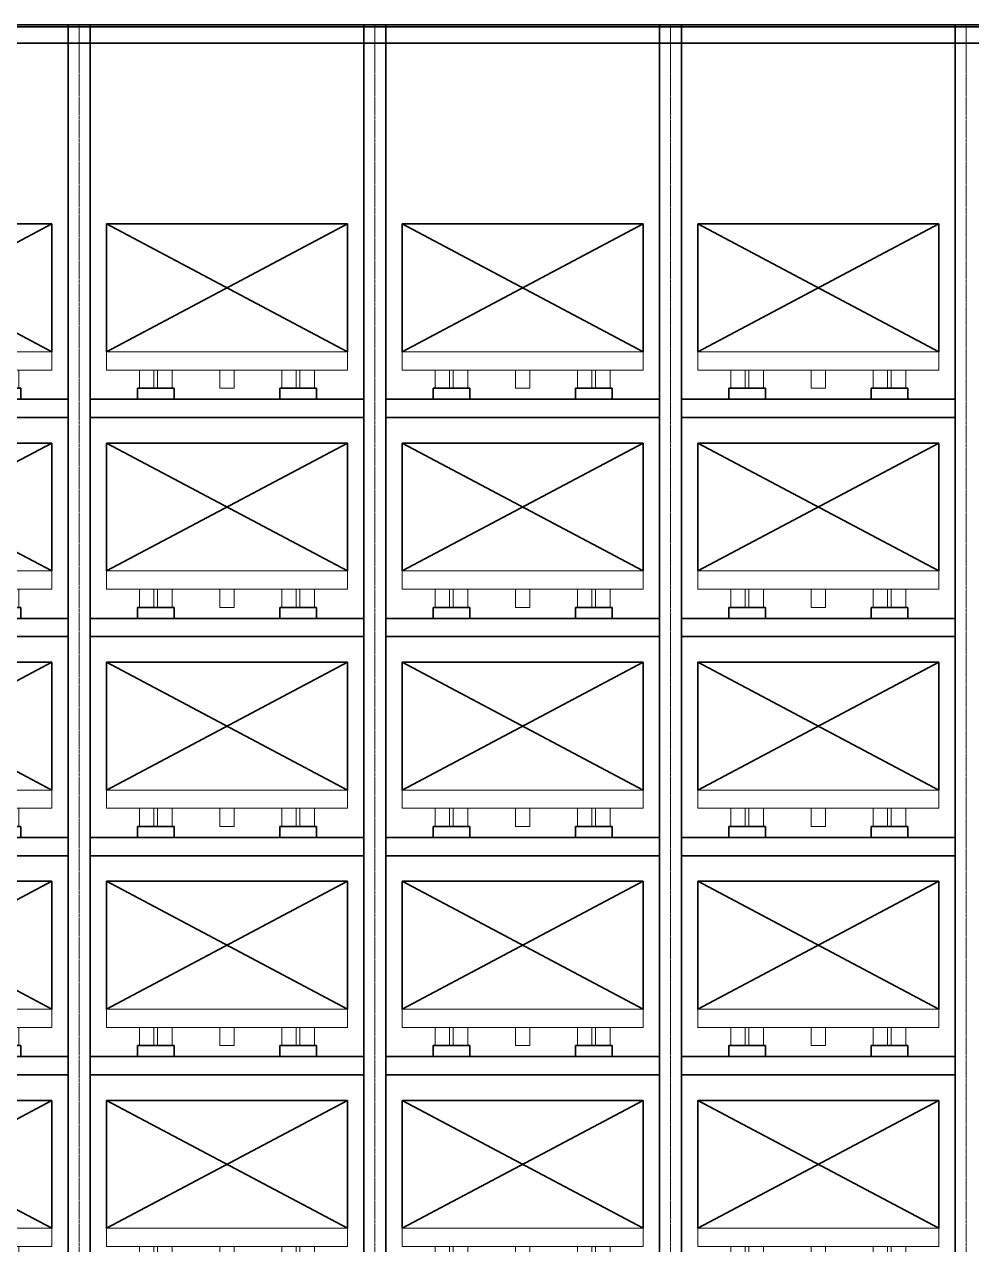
# Model space of a CAD drawing. Header units: millimetres. Extents: x -67280 to 67280, y -47520 to 47520.
# Drawn here: x 1152 to 6342, y 33085 to 39767 of the extents above; entities that cross this region are included whole.
import ezdxf

# ---------------------------------------------------------------- set-up
doc = ezdxf.new("R2010")
doc.units = ezdxf.units.MM
doc.linetypes.add('点画线', pattern=[18, 12, -2, 2, -2])
for name, color, linetype, lineweight in [('ACADCAXA细实线层', 3, 'Continuous', 18), ('EB0', 7, 'Continuous', 35), ('中心线层', 1, '点画线', 18), ('尺寸线层', 4, 'Continuous', 18), ('标注层AM_5', 3, 'Continuous', 25), ('粗实线层AM_0', 7, 'Continuous', 50)]:
    doc.layers.add(name, color=color, linetype=linetype, lineweight=lineweight)

# ---------------------------------------------------------------- blocks, each defined once
blk = doc.blocks.new('*X937')
at = {"layer": 'ACADCAXA细实线层', "linetype": 'Continuous', "lineweight": 18}
for p, q in [((0, 100), (0, 200)), ((0, 200), (1320, 200)), ((1320, 100), (1320, 200)), ((0, 100), (1320, 100)), ((180, 0), (180, 100)), ((260, 0), (260, 100)), ((280, 0), (280, 100)), ((360, 0), (360, 100)), ((620, 0), (620, 100)), ((700, 0), (700, 100)), ((960, 0), (960, 100)), ((1040, 0), (1040, 100)), ((1060, 0), (1060, 100)), ((1140, 0), (1140, 100)), ((180, 0), (260, 0)), ((280, 0), (360, 0)), ((620, 0), (700, 0)), ((1040, 0), (960, 0)), ((1060, 0), (1140, 0))]:
    blk.add_line(p, q, dxfattribs=at)
at = {"layer": 'EB0'}
for p, q in [((0, 900), (1320, 900)), ((1320, 900), (0, 200)), ((0, 900), (1320, 200)), ((0, 900), (0, 200)), ((1320, 900), (1320, 200))]:
    blk.add_line(p, q, dxfattribs=at)
blk = doc.blocks.new('*X939')
at = {"layer": 'ACADCAXA细实线层', "linetype": 'Continuous', "lineweight": 18}
for p, q in [((0, 100), (0, 200)), ((0, 200), (1320, 200)), ((1320, 100), (1320, 200)), ((0, 100), (1320, 100)), ((180, 0), (180, 100)), ((260, 0), (260, 100)), ((280, 0), (280, 100)), ((360, 0), (360, 100)), ((620, 0), (620, 100)), ((700, 0), (700, 100)), ((960, 0), (960, 100)), ((1040, 0), (1040, 100)), ((1060, 0), (1060, 100)), ((1140, 0), (1140, 100)), ((180, 0), (260, 0)), ((280, 0), (360, 0)), ((620, 0), (700, 0)), ((1040, 0), (960, 0)), ((1060, 0), (1140, 0))]:
    blk.add_line(p, q, dxfattribs=at)
at = {"layer": 'EB0'}
for p, q in [((0, 900), (1320, 900)), ((1320, 900), (0, 200)), ((0, 900), (1320, 200)), ((0, 900), (0, 200)), ((1320, 900), (1320, 200))]:
    blk.add_line(p, q, dxfattribs=at)
blk = doc.blocks.new('*X940')
at = {"layer": 'EB0'}
for p, q in [((260, 100), (260, 160)), ((460, 160), (260, 160)), ((260, 100), (260, 160)), ((460, 160), (260, 160)), ((460, 100), (460, 160)), ((460, 100), (460, 160)), ((1040, 100), (1040, 160)), ((1040, 160), (1240, 160)), ((1040, 100), (1040, 160)), ((1040, 160), (1240, 160)), ((1240, 100), (1240, 160)), ((1240, 100), (1240, 160)), ((0, 100), (1500, 100)), ((1500, 0), (0, 0))]:
    blk.add_line(p, q, dxfattribs=at)
at = {"layer": '标注层AM_5'}
for p, q in [((0, 100), (1500, 100)), ((1500, 100), (0, 100)), ((0, 0), (1500, 0))]:
    blk.add_line(p, q, dxfattribs=at)
blk = doc.blocks.new('*X941')
at = {"layer": 'ACADCAXA细实线层', "linetype": 'Continuous', "lineweight": 18}
for p, q in [((0, 100), (0, 200)), ((0, 200), (1320, 200)), ((1320, 100), (1320, 200)), ((0, 100), (1320, 100)), ((180, 0), (180, 100)), ((260, 0), (260, 100)), ((280, 0), (280, 100)), ((360, 0), (360, 100)), ((620, 0), (620, 100)), ((700, 0), (700, 100)), ((960, 0), (960, 100)), ((1040, 0), (1040, 100)), ((1060, 0), (1060, 100)), ((1140, 0), (1140, 100)), ((180, 0), (260, 0)), ((280, 0), (360, 0)), ((620, 0), (700, 0)), ((1040, 0), (960, 0)), ((1060, 0), (1140, 0))]:
    blk.add_line(p, q, dxfattribs=at)
at = {"layer": 'EB0'}
for p, q in [((0, 900), (1320, 900)), ((1320, 900), (0, 200)), ((0, 900), (1320, 200)), ((0, 900), (0, 200)), ((1320, 900), (1320, 200))]:
    blk.add_line(p, q, dxfattribs=at)
blk = doc.blocks.new('*X942')
at = {"layer": 'EB0'}
for p, q in [((260, 100), (260, 160)), ((460, 160), (260, 160)), ((260, 100), (260, 160)), ((460, 160), (260, 160)), ((460, 100), (460, 160)), ((460, 100), (460, 160)), ((1040, 100), (1040, 160)), ((1040, 160), (1240, 160)), ((1040, 100), (1040, 160)), ((1040, 160), (1240, 160)), ((1240, 100), (1240, 160)), ((1240, 100), (1240, 160)), ((0, 100), (1500, 100)), ((1500, 0), (0, 0))]:
    blk.add_line(p, q, dxfattribs=at)
at = {"layer": '标注层AM_5'}
for p, q in [((0, 100), (1500, 100)), ((1500, 100), (0, 100)), ((0, 0), (1500, 0))]:
    blk.add_line(p, q, dxfattribs=at)
blk = doc.blocks.new('*X943')
at = {"layer": 'ACADCAXA细实线层', "linetype": 'Continuous', "lineweight": 18}
for p, q in [((0, 100), (0, 200)), ((0, 200), (1320, 200)), ((1320, 100), (1320, 200)), ((0, 100), (1320, 100)), ((180, 0), (180, 100)), ((260, 0), (260, 100)), ((280, 0), (280, 100)), ((360, 0), (360, 100)), ((620, 0), (620, 100)), ((700, 0), (700, 100)), ((960, 0), (960, 100)), ((1040, 0), (1040, 100)), ((1060, 0), (1060, 100)), ((1140, 0), (1140, 100)), ((180, 0), (260, 0)), ((280, 0), (360, 0)), ((620, 0), (700, 0)), ((1040, 0), (960, 0)), ((1060, 0), (1140, 0))]:
    blk.add_line(p, q, dxfattribs=at)
at = {"layer": 'EB0'}
for p, q in [((0, 900), (1320, 900)), ((1320, 900), (0, 200)), ((0, 900), (1320, 200)), ((0, 900), (0, 200)), ((1320, 900), (1320, 200))]:
    blk.add_line(p, q, dxfattribs=at)
blk = doc.blocks.new('*X944')
at = {"layer": 'EB0'}
for p, q in [((260, 100), (260, 160)), ((460, 160), (260, 160)), ((260, 100), (260, 160)), ((460, 160), (260, 160)), ((460, 100), (460, 160)), ((460, 100), (460, 160)), ((1040, 100), (1040, 160)), ((1040, 160), (1240, 160)), ((1040, 100), (1040, 160)), ((1040, 160), (1240, 160)), ((1240, 100), (1240, 160)), ((1240, 100), (1240, 160)), ((0, 100), (1500, 100)), ((1500, 0), (0, 0))]:
    blk.add_line(p, q, dxfattribs=at)
at = {"layer": '标注层AM_5'}
for p, q in [((0, 100), (1500, 100)), ((1500, 100), (0, 100)), ((0, 0), (1500, 0))]:
    blk.add_line(p, q, dxfattribs=at)
blk = doc.blocks.new('*X945')
at = {"layer": 'ACADCAXA细实线层', "linetype": 'Continuous', "lineweight": 18}
for p, q in [((0, 100), (0, 200)), ((0, 200), (1320, 200)), ((1320, 100), (1320, 200)), ((0, 100), (1320, 100)), ((180, 0), (180, 100)), ((260, 0), (260, 100)), ((280, 0), (280, 100)), ((360, 0), (360, 100)), ((620, 0), (620, 100)), ((700, 0), (700, 100)), ((960, 0), (960, 100)), ((1040, 0), (1040, 100)), ((1060, 0), (1060, 100)), ((1140, 0), (1140, 100)), ((180, 0), (260, 0)), ((280, 0), (360, 0)), ((620, 0), (700, 0)), ((1040, 0), (960, 0)), ((1060, 0), (1140, 0))]:
    blk.add_line(p, q, dxfattribs=at)
at = {"layer": 'EB0'}
for p, q in [((0, 900), (1320, 900)), ((1320, 900), (0, 200)), ((0, 900), (1320, 200)), ((0, 900), (0, 200)), ((1320, 900), (1320, 200))]:
    blk.add_line(p, q, dxfattribs=at)
blk = doc.blocks.new('*X946')
at = {"layer": 'EB0'}
for p, q in [((260, 100), (260, 160)), ((460, 160), (260, 160)), ((260, 100), (260, 160)), ((460, 160), (260, 160)), ((460, 100), (460, 160)), ((460, 100), (460, 160)), ((1040, 100), (1040, 160)), ((1040, 160), (1240, 160)), ((1040, 100), (1040, 160)), ((1040, 160), (1240, 160)), ((1240, 100), (1240, 160)), ((1240, 100), (1240, 160)), ((0, 100), (1500, 100)), ((1500, 0), (0, 0))]:
    blk.add_line(p, q, dxfattribs=at)
at = {"layer": '标注层AM_5'}
for p, q in [((0, 100), (1500, 100)), ((1500, 100), (0, 100)), ((0, 0), (1500, 0))]:
    blk.add_line(p, q, dxfattribs=at)
blk = doc.blocks.new('*X930')
at = {"layer": 'EB0'}
for p, q in [((1620, 0), (1620, 11200)), ((1740, 0), (1740, 11200))]:
    blk.add_line(p, q, dxfattribs=at)
at = {"layer": '中心线层'}
blk.add_line((1680, -3), (1680, 11203), dxfattribs=at)
at = {"layer": 'EB0'}
for name, p in [('*X945', (210, 9210)), ('*X943', (210, 8010)), ('*X941', (210, 6810)), ('*X939', (210, 5610)), ('*X937', (210, 4410))]:
    blk.add_blockref(name, p, dxfattribs=at)
at = {"layer": '粗实线层AM_0'}
for name, p in [('*X946', (120, 9050)), ('*X944', (120, 7850)), ('*X942', (120, 6650)), ('*X940', (120, 5450))]:
    blk.add_blockref(name, p, dxfattribs=at)
blk = doc.blocks.new('*X954')
at = {"layer": 'ACADCAXA细实线层', "linetype": 'Continuous', "lineweight": 18}
for p, q in [((0, 100), (0, 200)), ((0, 200), (1320, 200)), ((1320, 100), (1320, 200)), ((0, 100), (1320, 100)), ((180, 0), (180, 100)), ((260, 0), (260, 100)), ((280, 0), (280, 100)), ((360, 0), (360, 100)), ((620, 0), (620, 100)), ((700, 0), (700, 100)), ((960, 0), (960, 100)), ((1040, 0), (1040, 100)), ((1060, 0), (1060, 100)), ((1140, 0), (1140, 100)), ((180, 0), (260, 0)), ((280, 0), (360, 0)), ((620, 0), (700, 0)), ((1040, 0), (960, 0)), ((1060, 0), (1140, 0))]:
    blk.add_line(p, q, dxfattribs=at)
at = {"layer": 'EB0'}
for p, q in [((0, 900), (1320, 900)), ((1320, 900), (0, 200)), ((0, 900), (1320, 200)), ((0, 900), (0, 200)), ((1320, 900), (1320, 200))]:
    blk.add_line(p, q, dxfattribs=at)
blk = doc.blocks.new('*X956')
at = {"layer": 'ACADCAXA细实线层', "linetype": 'Continuous', "lineweight": 18}
for p, q in [((0, 100), (0, 200)), ((0, 200), (1320, 200)), ((1320, 100), (1320, 200)), ((0, 100), (1320, 100)), ((180, 0), (180, 100)), ((260, 0), (260, 100)), ((280, 0), (280, 100)), ((360, 0), (360, 100)), ((620, 0), (620, 100)), ((700, 0), (700, 100)), ((960, 0), (960, 100)), ((1040, 0), (1040, 100)), ((1060, 0), (1060, 100)), ((1140, 0), (1140, 100)), ((180, 0), (260, 0)), ((280, 0), (360, 0)), ((620, 0), (700, 0)), ((1040, 0), (960, 0)), ((1060, 0), (1140, 0))]:
    blk.add_line(p, q, dxfattribs=at)
at = {"layer": 'EB0'}
for p, q in [((0, 900), (1320, 900)), ((1320, 900), (0, 200)), ((0, 900), (1320, 200)), ((0, 900), (0, 200)), ((1320, 900), (1320, 200))]:
    blk.add_line(p, q, dxfattribs=at)
blk = doc.blocks.new('*X957')
at = {"layer": 'EB0'}
for p, q in [((260, 100), (260, 160)), ((460, 160), (260, 160)), ((260, 100), (260, 160)), ((460, 160), (260, 160)), ((460, 100), (460, 160)), ((460, 100), (460, 160)), ((1040, 100), (1040, 160)), ((1040, 160), (1240, 160)), ((1040, 100), (1040, 160)), ((1040, 160), (1240, 160)), ((1240, 100), (1240, 160)), ((1240, 100), (1240, 160)), ((0, 100), (1500, 100)), ((1500, 0), (0, 0))]:
    blk.add_line(p, q, dxfattribs=at)
at = {"layer": '标注层AM_5'}
for p, q in [((0, 100), (1500, 100)), ((1500, 100), (0, 100)), ((0, 0), (1500, 0))]:
    blk.add_line(p, q, dxfattribs=at)
blk = doc.blocks.new('*X958')
at = {"layer": 'ACADCAXA细实线层', "linetype": 'Continuous', "lineweight": 18}
for p, q in [((0, 100), (0, 200)), ((0, 200), (1320, 200)), ((1320, 100), (1320, 200)), ((0, 100), (1320, 100)), ((180, 0), (180, 100)), ((260, 0), (260, 100)), ((280, 0), (280, 100)), ((360, 0), (360, 100)), ((620, 0), (620, 100)), ((700, 0), (700, 100)), ((960, 0), (960, 100)), ((1040, 0), (1040, 100)), ((1060, 0), (1060, 100)), ((1140, 0), (1140, 100)), ((180, 0), (260, 0)), ((280, 0), (360, 0)), ((620, 0), (700, 0)), ((1040, 0), (960, 0)), ((1060, 0), (1140, 0))]:
    blk.add_line(p, q, dxfattribs=at)
at = {"layer": 'EB0'}
for p, q in [((0, 900), (1320, 900)), ((1320, 900), (0, 200)), ((0, 900), (1320, 200)), ((0, 900), (0, 200)), ((1320, 900), (1320, 200))]:
    blk.add_line(p, q, dxfattribs=at)
blk = doc.blocks.new('*X959')
at = {"layer": 'EB0'}
for p, q in [((260, 100), (260, 160)), ((460, 160), (260, 160)), ((260, 100), (260, 160)), ((460, 160), (260, 160)), ((460, 100), (460, 160)), ((460, 100), (460, 160)), ((1040, 100), (1040, 160)), ((1040, 160), (1240, 160)), ((1040, 100), (1040, 160)), ((1040, 160), (1240, 160)), ((1240, 100), (1240, 160)), ((1240, 100), (1240, 160)), ((0, 100), (1500, 100)), ((1500, 0), (0, 0))]:
    blk.add_line(p, q, dxfattribs=at)
at = {"layer": '标注层AM_5'}
for p, q in [((0, 100), (1500, 100)), ((1500, 100), (0, 100)), ((0, 0), (1500, 0))]:
    blk.add_line(p, q, dxfattribs=at)
blk = doc.blocks.new('*X960')
at = {"layer": 'ACADCAXA细实线层', "linetype": 'Continuous', "lineweight": 18}
for p, q in [((0, 100), (0, 200)), ((0, 200), (1320, 200)), ((1320, 100), (1320, 200)), ((0, 100), (1320, 100)), ((180, 0), (180, 100)), ((260, 0), (260, 100)), ((280, 0), (280, 100)), ((360, 0), (360, 100)), ((620, 0), (620, 100)), ((700, 0), (700, 100)), ((960, 0), (960, 100)), ((1040, 0), (1040, 100)), ((1060, 0), (1060, 100)), ((1140, 0), (1140, 100)), ((180, 0), (260, 0)), ((280, 0), (360, 0)), ((620, 0), (700, 0)), ((1040, 0), (960, 0)), ((1060, 0), (1140, 0))]:
    blk.add_line(p, q, dxfattribs=at)
at = {"layer": 'EB0'}
for p, q in [((0, 900), (1320, 900)), ((1320, 900), (0, 200)), ((0, 900), (1320, 200)), ((0, 900), (0, 200)), ((1320, 900), (1320, 200))]:
    blk.add_line(p, q, dxfattribs=at)
blk = doc.blocks.new('*X961')
at = {"layer": 'EB0'}
for p, q in [((260, 100), (260, 160)), ((460, 160), (260, 160)), ((260, 100), (260, 160)), ((460, 160), (260, 160)), ((460, 100), (460, 160)), ((460, 100), (460, 160)), ((1040, 100), (1040, 160)), ((1040, 160), (1240, 160)), ((1040, 100), (1040, 160)), ((1040, 160), (1240, 160)), ((1240, 100), (1240, 160)), ((1240, 100), (1240, 160)), ((0, 100), (1500, 100)), ((1500, 0), (0, 0))]:
    blk.add_line(p, q, dxfattribs=at)
at = {"layer": '标注层AM_5'}
for p, q in [((0, 100), (1500, 100)), ((1500, 100), (0, 100)), ((0, 0), (1500, 0))]:
    blk.add_line(p, q, dxfattribs=at)
blk = doc.blocks.new('*X962')
at = {"layer": 'ACADCAXA细实线层', "linetype": 'Continuous', "lineweight": 18}
for p, q in [((0, 100), (0, 200)), ((0, 200), (1320, 200)), ((1320, 100), (1320, 200)), ((0, 100), (1320, 100)), ((180, 0), (180, 100)), ((260, 0), (260, 100)), ((280, 0), (280, 100)), ((360, 0), (360, 100)), ((620, 0), (620, 100)), ((700, 0), (700, 100)), ((960, 0), (960, 100)), ((1040, 0), (1040, 100)), ((1060, 0), (1060, 100)), ((1140, 0), (1140, 100)), ((180, 0), (260, 0)), ((280, 0), (360, 0)), ((620, 0), (700, 0)), ((1040, 0), (960, 0)), ((1060, 0), (1140, 0))]:
    blk.add_line(p, q, dxfattribs=at)
at = {"layer": 'EB0'}
for p, q in [((0, 900), (1320, 900)), ((1320, 900), (0, 200)), ((0, 900), (1320, 200)), ((0, 900), (0, 200)), ((1320, 900), (1320, 200))]:
    blk.add_line(p, q, dxfattribs=at)
blk = doc.blocks.new('*X963')
at = {"layer": 'EB0'}
for p, q in [((260, 100), (260, 160)), ((460, 160), (260, 160)), ((260, 100), (260, 160)), ((460, 160), (260, 160)), ((460, 100), (460, 160)), ((460, 100), (460, 160)), ((1040, 100), (1040, 160)), ((1040, 160), (1240, 160)), ((1040, 100), (1040, 160)), ((1040, 160), (1240, 160)), ((1240, 100), (1240, 160)), ((1240, 100), (1240, 160)), ((0, 100), (1500, 100)), ((1500, 0), (0, 0))]:
    blk.add_line(p, q, dxfattribs=at)
at = {"layer": '标注层AM_5'}
for p, q in [((0, 100), (1500, 100)), ((1500, 100), (0, 100)), ((0, 0), (1500, 0))]:
    blk.add_line(p, q, dxfattribs=at)
blk = doc.blocks.new('*X947')
at = {"layer": 'EB0'}
for p, q in [((0, 0), (0, 11200)), ((120, 0), (120, 11200)), ((1620, 0), (1620, 11200)), ((1740, 0), (1740, 11200))]:
    blk.add_line(p, q, dxfattribs=at)
at = {"layer": '中心线层'}
for p, q in [((60, -3), (60, 11203)), ((1680, -3), (1680, 11203))]:
    blk.add_line(p, q, dxfattribs=at)
at = {"layer": 'EB0'}
for name, p in [('*X962', (210, 9210)), ('*X960', (210, 8010)), ('*X958', (210, 6810)), ('*X956', (210, 5610)), ('*X954', (210, 4410))]:
    blk.add_blockref(name, p, dxfattribs=at)
at = {"layer": '粗实线层AM_0'}
for name, p in [('*X963', (120, 9050)), ('*X961', (120, 7850)), ('*X959', (120, 6650)), ('*X957', (120, 5450))]:
    blk.add_blockref(name, p, dxfattribs=at)
blk = doc.blocks.new('*X971')
at = {"layer": 'ACADCAXA细实线层', "linetype": 'Continuous', "lineweight": 18}
for p, q in [((0, 100), (0, 200)), ((0, 200), (1320, 200)), ((1320, 100), (1320, 200)), ((0, 100), (1320, 100)), ((180, 0), (180, 100)), ((260, 0), (260, 100)), ((280, 0), (280, 100)), ((360, 0), (360, 100)), ((620, 0), (620, 100)), ((700, 0), (700, 100)), ((960, 0), (960, 100)), ((1040, 0), (1040, 100)), ((1060, 0), (1060, 100)), ((1140, 0), (1140, 100)), ((180, 0), (260, 0)), ((280, 0), (360, 0)), ((620, 0), (700, 0)), ((1040, 0), (960, 0)), ((1060, 0), (1140, 0))]:
    blk.add_line(p, q, dxfattribs=at)
at = {"layer": 'EB0'}
for p, q in [((0, 900), (1320, 900)), ((1320, 900), (0, 200)), ((0, 900), (1320, 200)), ((0, 900), (0, 200)), ((1320, 900), (1320, 200))]:
    blk.add_line(p, q, dxfattribs=at)
blk = doc.blocks.new('*X973')
at = {"layer": 'ACADCAXA细实线层', "linetype": 'Continuous', "lineweight": 18}
for p, q in [((0, 100), (0, 200)), ((0, 200), (1320, 200)), ((1320, 100), (1320, 200)), ((0, 100), (1320, 100)), ((180, 0), (180, 100)), ((260, 0), (260, 100)), ((280, 0), (280, 100)), ((360, 0), (360, 100)), ((620, 0), (620, 100)), ((700, 0), (700, 100)), ((960, 0), (960, 100)), ((1040, 0), (1040, 100)), ((1060, 0), (1060, 100)), ((1140, 0), (1140, 100)), ((180, 0), (260, 0)), ((280, 0), (360, 0)), ((620, 0), (700, 0)), ((1040, 0), (960, 0)), ((1060, 0), (1140, 0))]:
    blk.add_line(p, q, dxfattribs=at)
at = {"layer": 'EB0'}
for p, q in [((0, 900), (1320, 900)), ((1320, 900), (0, 200)), ((0, 900), (1320, 200)), ((0, 900), (0, 200)), ((1320, 900), (1320, 200))]:
    blk.add_line(p, q, dxfattribs=at)
blk = doc.blocks.new('*X974')
at = {"layer": 'EB0'}
for p, q in [((260, 100), (260, 160)), ((460, 160), (260, 160)), ((260, 100), (260, 160)), ((460, 160), (260, 160)), ((460, 100), (460, 160)), ((460, 100), (460, 160)), ((1040, 100), (1040, 160)), ((1040, 160), (1240, 160)), ((1040, 100), (1040, 160)), ((1040, 160), (1240, 160)), ((1240, 100), (1240, 160)), ((1240, 100), (1240, 160)), ((0, 100), (1500, 100)), ((1500, 0), (0, 0))]:
    blk.add_line(p, q, dxfattribs=at)
at = {"layer": '标注层AM_5'}
for p, q in [((0, 100), (1500, 100)), ((1500, 100), (0, 100)), ((0, 0), (1500, 0))]:
    blk.add_line(p, q, dxfattribs=at)
blk = doc.blocks.new('*X975')
at = {"layer": 'ACADCAXA细实线层', "linetype": 'Continuous', "lineweight": 18}
for p, q in [((0, 100), (0, 200)), ((0, 200), (1320, 200)), ((1320, 100), (1320, 200)), ((0, 100), (1320, 100)), ((180, 0), (180, 100)), ((260, 0), (260, 100)), ((280, 0), (280, 100)), ((360, 0), (360, 100)), ((620, 0), (620, 100)), ((700, 0), (700, 100)), ((960, 0), (960, 100)), ((1040, 0), (1040, 100)), ((1060, 0), (1060, 100)), ((1140, 0), (1140, 100)), ((180, 0), (260, 0)), ((280, 0), (360, 0)), ((620, 0), (700, 0)), ((1040, 0), (960, 0)), ((1060, 0), (1140, 0))]:
    blk.add_line(p, q, dxfattribs=at)
at = {"layer": 'EB0'}
for p, q in [((0, 900), (1320, 900)), ((1320, 900), (0, 200)), ((0, 900), (1320, 200)), ((0, 900), (0, 200)), ((1320, 900), (1320, 200))]:
    blk.add_line(p, q, dxfattribs=at)
blk = doc.blocks.new('*X976')
at = {"layer": 'EB0'}
for p, q in [((260, 100), (260, 160)), ((460, 160), (260, 160)), ((260, 100), (260, 160)), ((460, 160), (260, 160)), ((460, 100), (460, 160)), ((460, 100), (460, 160)), ((1040, 100), (1040, 160)), ((1040, 160), (1240, 160)), ((1040, 100), (1040, 160)), ((1040, 160), (1240, 160)), ((1240, 100), (1240, 160)), ((1240, 100), (1240, 160)), ((0, 100), (1500, 100)), ((1500, 0), (0, 0))]:
    blk.add_line(p, q, dxfattribs=at)
at = {"layer": '标注层AM_5'}
for p, q in [((0, 100), (1500, 100)), ((1500, 100), (0, 100)), ((0, 0), (1500, 0))]:
    blk.add_line(p, q, dxfattribs=at)
blk = doc.blocks.new('*X977')
at = {"layer": 'ACADCAXA细实线层', "linetype": 'Continuous', "lineweight": 18}
for p, q in [((0, 100), (0, 200)), ((0, 200), (1320, 200)), ((1320, 100), (1320, 200)), ((0, 100), (1320, 100)), ((180, 0), (180, 100)), ((260, 0), (260, 100)), ((280, 0), (280, 100)), ((360, 0), (360, 100)), ((620, 0), (620, 100)), ((700, 0), (700, 100)), ((960, 0), (960, 100)), ((1040, 0), (1040, 100)), ((1060, 0), (1060, 100)), ((1140, 0), (1140, 100)), ((180, 0), (260, 0)), ((280, 0), (360, 0)), ((620, 0), (700, 0)), ((1040, 0), (960, 0)), ((1060, 0), (1140, 0))]:
    blk.add_line(p, q, dxfattribs=at)
at = {"layer": 'EB0'}
for p, q in [((0, 900), (1320, 900)), ((1320, 900), (0, 200)), ((0, 900), (1320, 200)), ((0, 900), (0, 200)), ((1320, 900), (1320, 200))]:
    blk.add_line(p, q, dxfattribs=at)
blk = doc.blocks.new('*X978')
at = {"layer": 'EB0'}
for p, q in [((260, 100), (260, 160)), ((460, 160), (260, 160)), ((260, 100), (260, 160)), ((460, 160), (260, 160)), ((460, 100), (460, 160)), ((460, 100), (460, 160)), ((1040, 100), (1040, 160)), ((1040, 160), (1240, 160)), ((1040, 100), (1040, 160)), ((1040, 160), (1240, 160)), ((1240, 100), (1240, 160)), ((1240, 100), (1240, 160)), ((0, 100), (1500, 100)), ((1500, 0), (0, 0))]:
    blk.add_line(p, q, dxfattribs=at)
at = {"layer": '标注层AM_5'}
for p, q in [((0, 100), (1500, 100)), ((1500, 100), (0, 100)), ((0, 0), (1500, 0))]:
    blk.add_line(p, q, dxfattribs=at)
blk = doc.blocks.new('*X979')
at = {"layer": 'ACADCAXA细实线层', "linetype": 'Continuous', "lineweight": 18}
for p, q in [((0, 100), (0, 200)), ((0, 200), (1320, 200)), ((1320, 100), (1320, 200)), ((0, 100), (1320, 100)), ((180, 0), (180, 100)), ((260, 0), (260, 100)), ((280, 0), (280, 100)), ((360, 0), (360, 100)), ((620, 0), (620, 100)), ((700, 0), (700, 100)), ((960, 0), (960, 100)), ((1040, 0), (1040, 100)), ((1060, 0), (1060, 100)), ((1140, 0), (1140, 100)), ((180, 0), (260, 0)), ((280, 0), (360, 0)), ((620, 0), (700, 0)), ((1040, 0), (960, 0)), ((1060, 0), (1140, 0))]:
    blk.add_line(p, q, dxfattribs=at)
at = {"layer": 'EB0'}
for p, q in [((0, 900), (1320, 900)), ((1320, 900), (0, 200)), ((0, 900), (1320, 200)), ((0, 900), (0, 200)), ((1320, 900), (1320, 200))]:
    blk.add_line(p, q, dxfattribs=at)
blk = doc.blocks.new('*X980')
at = {"layer": 'EB0'}
for p, q in [((260, 100), (260, 160)), ((460, 160), (260, 160)), ((260, 100), (260, 160)), ((460, 160), (260, 160)), ((460, 100), (460, 160)), ((460, 100), (460, 160)), ((1040, 100), (1040, 160)), ((1040, 160), (1240, 160)), ((1040, 100), (1040, 160)), ((1040, 160), (1240, 160)), ((1240, 100), (1240, 160)), ((1240, 100), (1240, 160)), ((0, 100), (1500, 100)), ((1500, 0), (0, 0))]:
    blk.add_line(p, q, dxfattribs=at)
at = {"layer": '标注层AM_5'}
for p, q in [((0, 100), (1500, 100)), ((1500, 100), (0, 100)), ((0, 0), (1500, 0))]:
    blk.add_line(p, q, dxfattribs=at)
blk = doc.blocks.new('*X964')
at = {"layer": 'EB0'}
for p, q in [((0, 0), (0, 11200)), ((120, 0), (120, 11200)), ((1620, 0), (1620, 11200)), ((1740, 0), (1740, 11200))]:
    blk.add_line(p, q, dxfattribs=at)
at = {"layer": '中心线层'}
for p, q in [((60, -3), (60, 11203)), ((1680, -3), (1680, 11203))]:
    blk.add_line(p, q, dxfattribs=at)
at = {"layer": 'EB0'}
for name, p in [('*X979', (210, 9210)), ('*X977', (210, 8010)), ('*X975', (210, 6810)), ('*X973', (210, 5610)), ('*X971', (210, 4410))]:
    blk.add_blockref(name, p, dxfattribs=at)
at = {"layer": '粗实线层AM_0'}
for name, p in [('*X980', (120, 9050)), ('*X978', (120, 7850)), ('*X976', (120, 6650)), ('*X974', (120, 5450))]:
    blk.add_blockref(name, p, dxfattribs=at)
blk = doc.blocks.new('*X988')
at = {"layer": 'ACADCAXA细实线层', "linetype": 'Continuous', "lineweight": 18}
for p, q in [((0, 100), (0, 200)), ((0, 200), (1320, 200)), ((1320, 100), (1320, 200)), ((0, 100), (1320, 100)), ((180, 0), (180, 100)), ((260, 0), (260, 100)), ((280, 0), (280, 100)), ((360, 0), (360, 100)), ((620, 0), (620, 100)), ((700, 0), (700, 100)), ((960, 0), (960, 100)), ((1040, 0), (1040, 100)), ((1060, 0), (1060, 100)), ((1140, 0), (1140, 100)), ((180, 0), (260, 0)), ((280, 0), (360, 0)), ((620, 0), (700, 0)), ((1040, 0), (960, 0)), ((1060, 0), (1140, 0))]:
    blk.add_line(p, q, dxfattribs=at)
at = {"layer": 'EB0'}
for p, q in [((0, 900), (1320, 900)), ((1320, 900), (0, 200)), ((0, 900), (1320, 200)), ((0, 900), (0, 200)), ((1320, 900), (1320, 200))]:
    blk.add_line(p, q, dxfattribs=at)
blk = doc.blocks.new('*X990')
at = {"layer": 'ACADCAXA细实线层', "linetype": 'Continuous', "lineweight": 18}
for p, q in [((0, 100), (0, 200)), ((0, 200), (1320, 200)), ((1320, 100), (1320, 200)), ((0, 100), (1320, 100)), ((180, 0), (180, 100)), ((260, 0), (260, 100)), ((280, 0), (280, 100)), ((360, 0), (360, 100)), ((620, 0), (620, 100)), ((700, 0), (700, 100)), ((960, 0), (960, 100)), ((1040, 0), (1040, 100)), ((1060, 0), (1060, 100)), ((1140, 0), (1140, 100)), ((180, 0), (260, 0)), ((280, 0), (360, 0)), ((620, 0), (700, 0)), ((1040, 0), (960, 0)), ((1060, 0), (1140, 0))]:
    blk.add_line(p, q, dxfattribs=at)
at = {"layer": 'EB0'}
for p, q in [((0, 900), (1320, 900)), ((1320, 900), (0, 200)), ((0, 900), (1320, 200)), ((0, 900), (0, 200)), ((1320, 900), (1320, 200))]:
    blk.add_line(p, q, dxfattribs=at)
blk = doc.blocks.new('*X991')
at = {"layer": 'EB0'}
for p, q in [((260, 100), (260, 160)), ((460, 160), (260, 160)), ((260, 100), (260, 160)), ((460, 160), (260, 160)), ((460, 100), (460, 160)), ((460, 100), (460, 160)), ((1040, 100), (1040, 160)), ((1040, 160), (1240, 160)), ((1040, 100), (1040, 160)), ((1040, 160), (1240, 160)), ((1240, 100), (1240, 160)), ((1240, 100), (1240, 160)), ((0, 100), (1500, 100)), ((1500, 0), (0, 0))]:
    blk.add_line(p, q, dxfattribs=at)
at = {"layer": '标注层AM_5'}
for p, q in [((0, 100), (1500, 100)), ((1500, 100), (0, 100)), ((0, 0), (1500, 0))]:
    blk.add_line(p, q, dxfattribs=at)
blk = doc.blocks.new('*X992')
at = {"layer": 'ACADCAXA细实线层', "linetype": 'Continuous', "lineweight": 18}
for p, q in [((0, 100), (0, 200)), ((0, 200), (1320, 200)), ((1320, 100), (1320, 200)), ((0, 100), (1320, 100)), ((180, 0), (180, 100)), ((260, 0), (260, 100)), ((280, 0), (280, 100)), ((360, 0), (360, 100)), ((620, 0), (620, 100)), ((700, 0), (700, 100)), ((960, 0), (960, 100)), ((1040, 0), (1040, 100)), ((1060, 0), (1060, 100)), ((1140, 0), (1140, 100)), ((180, 0), (260, 0)), ((280, 0), (360, 0)), ((620, 0), (700, 0)), ((1040, 0), (960, 0)), ((1060, 0), (1140, 0))]:
    blk.add_line(p, q, dxfattribs=at)
at = {"layer": 'EB0'}
for p, q in [((0, 900), (1320, 900)), ((1320, 900), (0, 200)), ((0, 900), (1320, 200)), ((0, 900), (0, 200)), ((1320, 900), (1320, 200))]:
    blk.add_line(p, q, dxfattribs=at)
blk = doc.blocks.new('*X993')
at = {"layer": 'EB0'}
for p, q in [((260, 100), (260, 160)), ((460, 160), (260, 160)), ((260, 100), (260, 160)), ((460, 160), (260, 160)), ((460, 100), (460, 160)), ((460, 100), (460, 160)), ((1040, 100), (1040, 160)), ((1040, 160), (1240, 160)), ((1040, 100), (1040, 160)), ((1040, 160), (1240, 160)), ((1240, 100), (1240, 160)), ((1240, 100), (1240, 160)), ((0, 100), (1500, 100)), ((1500, 0), (0, 0))]:
    blk.add_line(p, q, dxfattribs=at)
at = {"layer": '标注层AM_5'}
for p, q in [((0, 100), (1500, 100)), ((1500, 100), (0, 100)), ((0, 0), (1500, 0))]:
    blk.add_line(p, q, dxfattribs=at)
blk = doc.blocks.new('*X994')
at = {"layer": 'ACADCAXA细实线层', "linetype": 'Continuous', "lineweight": 18}
for p, q in [((0, 100), (0, 200)), ((0, 200), (1320, 200)), ((1320, 100), (1320, 200)), ((0, 100), (1320, 100)), ((180, 0), (180, 100)), ((260, 0), (260, 100)), ((280, 0), (280, 100)), ((360, 0), (360, 100)), ((620, 0), (620, 100)), ((700, 0), (700, 100)), ((960, 0), (960, 100)), ((1040, 0), (1040, 100)), ((1060, 0), (1060, 100)), ((1140, 0), (1140, 100)), ((180, 0), (260, 0)), ((280, 0), (360, 0)), ((620, 0), (700, 0)), ((1040, 0), (960, 0)), ((1060, 0), (1140, 0))]:
    blk.add_line(p, q, dxfattribs=at)
at = {"layer": 'EB0'}
for p, q in [((0, 900), (1320, 900)), ((1320, 900), (0, 200)), ((0, 900), (1320, 200)), ((0, 900), (0, 200)), ((1320, 900), (1320, 200))]:
    blk.add_line(p, q, dxfattribs=at)
blk = doc.blocks.new('*X995')
at = {"layer": 'EB0'}
for p, q in [((260, 100), (260, 160)), ((460, 160), (260, 160)), ((260, 100), (260, 160)), ((460, 160), (260, 160)), ((460, 100), (460, 160)), ((460, 100), (460, 160)), ((1040, 100), (1040, 160)), ((1040, 160), (1240, 160)), ((1040, 100), (1040, 160)), ((1040, 160), (1240, 160)), ((1240, 100), (1240, 160)), ((1240, 100), (1240, 160)), ((0, 100), (1500, 100)), ((1500, 0), (0, 0))]:
    blk.add_line(p, q, dxfattribs=at)
at = {"layer": '标注层AM_5'}
for p, q in [((0, 100), (1500, 100)), ((1500, 100), (0, 100)), ((0, 0), (1500, 0))]:
    blk.add_line(p, q, dxfattribs=at)
blk = doc.blocks.new('*X996')
at = {"layer": 'ACADCAXA细实线层', "linetype": 'Continuous', "lineweight": 18}
for p, q in [((0, 100), (0, 200)), ((0, 200), (1320, 200)), ((1320, 100), (1320, 200)), ((0, 100), (1320, 100)), ((180, 0), (180, 100)), ((260, 0), (260, 100)), ((280, 0), (280, 100)), ((360, 0), (360, 100)), ((620, 0), (620, 100)), ((700, 0), (700, 100)), ((960, 0), (960, 100)), ((1040, 0), (1040, 100)), ((1060, 0), (1060, 100)), ((1140, 0), (1140, 100)), ((180, 0), (260, 0)), ((280, 0), (360, 0)), ((620, 0), (700, 0)), ((1040, 0), (960, 0)), ((1060, 0), (1140, 0))]:
    blk.add_line(p, q, dxfattribs=at)
at = {"layer": 'EB0'}
for p, q in [((0, 900), (1320, 900)), ((1320, 900), (0, 200)), ((0, 900), (1320, 200)), ((0, 900), (0, 200)), ((1320, 900), (1320, 200))]:
    blk.add_line(p, q, dxfattribs=at)
blk = doc.blocks.new('*X997')
at = {"layer": 'EB0'}
for p, q in [((260, 100), (260, 160)), ((460, 160), (260, 160)), ((260, 100), (260, 160)), ((460, 160), (260, 160)), ((460, 100), (460, 160)), ((460, 100), (460, 160)), ((1040, 100), (1040, 160)), ((1040, 160), (1240, 160)), ((1040, 100), (1040, 160)), ((1040, 160), (1240, 160)), ((1240, 100), (1240, 160)), ((1240, 100), (1240, 160)), ((0, 100), (1500, 100)), ((1500, 0), (0, 0))]:
    blk.add_line(p, q, dxfattribs=at)
at = {"layer": '标注层AM_5'}
for p, q in [((0, 100), (1500, 100)), ((1500, 100), (0, 100)), ((0, 0), (1500, 0))]:
    blk.add_line(p, q, dxfattribs=at)
blk = doc.blocks.new('*X981')
at = {"layer": 'EB0'}
for p, q in [((0, 0), (0, 11200)), ((120, 0), (120, 11200)), ((1620, 0), (1620, 11200))]:
    blk.add_line(p, q, dxfattribs=at)
at = {"layer": '中心线层'}
for p, q in [((60, -3), (60, 11203)), ((1680, -3), (1680, 11203))]:
    blk.add_line(p, q, dxfattribs=at)
at = {"layer": 'EB0'}
for name, p in [('*X996', (210, 9210)), ('*X994', (210, 8010)), ('*X992', (210, 6810)), ('*X990', (210, 5610)), ('*X988', (210, 4410))]:
    blk.add_blockref(name, p, dxfattribs=at)
at = {"layer": '粗实线层AM_0'}
for name, p in [('*X997', (120, 9050)), ('*X995', (120, 7850)), ('*X993', (120, 6650)), ('*X991', (120, 5450))]:
    blk.add_blockref(name, p, dxfattribs=at)
blk = doc.blocks.new('*X998')
at = {"layer": 'EB0'}
blk.add_line((0, 0), (0, 11200), dxfattribs=at)
at = {"layer": '中心线层'}
blk.add_line((60, -3), (60, 11203), dxfattribs=at)

msp = doc.modelspace()

# ---------------------------------------------------------------- linework, layer by layer
at = {"layer": 'EB0'}
for p, q in [((-46637.969, 39764.126), (19032.031, 39764.126)), ((-46637.969, 39754.126), (19032.031, 39754.126)), ((-46637.969, 39664.126), (19032.031, 39664.126))]:
    msp.add_line(p, q, dxfattribs=at)

# ---------------------------------------------------------------- block references
at = {"layer": '尺寸线层'}
for name, p in [('*X930', (-227.969, 28564.126)), ('*X947', (1392.031, 28564.126)), ('*X964', (3012.031, 28564.126)), ('*X981', (4632.031, 28564.126)), ('*X998', (6252.031, 28564.126))]:
    msp.add_blockref(name, p, dxfattribs=at)

doc.saveas('drawing.dxf')
